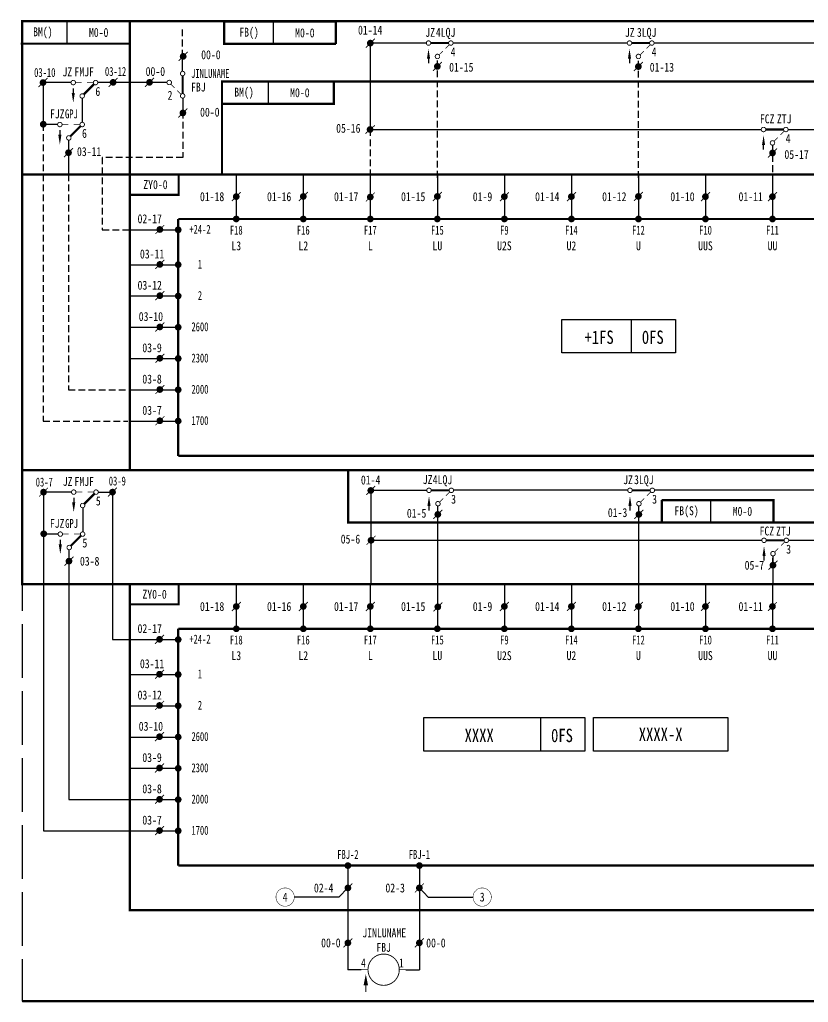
# Model space of a CAD drawing. Header units: millimetres. Extents: x -451 to 0, y -220 to 0.
# Drawn here: x -451.3 to -274.8, y -219.7 to 0.3 of the extents above; entities that cross this region are included whole.
import ezdxf
from ezdxf.enums import TextEntityAlignment as Align

# ---------------------------------------------------------------- set-up
doc = ezdxf.new("R2010")
doc.units = ezdxf.units.MM
doc.linetypes.add('ACAD_ISO02W100', pattern=[15, 12, -3])
doc.linetypes.add('DASHEDX2', pattern=[1.5, 1, -0.5])
for name, color, linetype in [('define', 7, 'Continuous'), ('hide', 7, 'Continuous'), ('tie', 7, 'Continuous')]:
    doc.layers.add(name, color=color, linetype=linetype)

# ---------------------------------------------------------------- blocks, each defined once
blk = doc.blocks.new('JS')
at = {"const_width": 0.75}
blk.add_lwpolyline([(-0.375, 0, -1), (0.375, 0, -1)], format="xyb", close=True, dxfattribs=at)
at = {"width": 0.7}
blk.add_attdef('Z20', text='', height=2, dxfattribs=at).set_placement((0, 1.5), align=Align.CENTER)
blk = doc.blocks.new('JTX')
at = {"const_width": 0.2}
blk.add_lwpolyline([(0, -2.5), (0, -4)], dxfattribs=at)
blk.add_solid([(-0.5, -2.5), (0.5, -2.5), (0, 0)])
blk = doc.blocks.new('JX')
at = {"const_width": 0.75}
blk.add_lwpolyline([(-0.375, 0, 1), (0.375, 0, 1)], format="xyb", close=True, dxfattribs=at)
at = {"width": 0.7}
blk.add_attdef('Z20', text='', height=2, dxfattribs=at).set_placement((0, -3.5), align=Align.CENTER)

msp = doc.modelspace()

# ---------------------------------------------------------------- linework, layer by layer
at = {"color": 7}
for p, q in [((-440.66, -5), (-440.66, 0)), ((-394.52, -5.09), (-394.52, -0.09)), ((-395.64, -18.49), (-395.64, -13.49)), ((-247.21, -13.49), (-377.73, -13.49)), ((-372.76, -24.26), (-285.32, -24.26)), ((-279.32, -24.26), (-255.32, -24.26)), ((-402.82, -34.29), (-402.82, -44.29)), ((-387.82, -34.29), (-387.82, -44.29)), ((-372.82, -34.29), (-372.82, -44.29)), ((-357.82, -34.29), (-357.82, -44.29)), ((-342.82, -34.29), (-342.82, -44.29)), ((-327.82, -34.29), (-327.82, -44.29)), ((-312.82, -34.29), (-312.82, -44.29)), ((-297.82, -34.29), (-297.82, -44.29)), ((-282.82, -34.29), (-282.82, -44.29)), ((-329.97, -66.76), (-304.54, -66.76)), ((-329.97, -74.26), (-329.97, -66.76)), ((-314.45, -66.76), (-314.45, -74.26)), ((-304.54, -66.76), (-304.54, -74.26)), ((-304.54, -74.26), (-329.97, -74.26)), ((-296.6, -112.21), (-296.6, -107.21)), ((-372.66, -116.22), (-285.21, -116.22)), ((-279.21, -116.22), (-255.21, -116.22)), ((-282.71, -119.73), (-282.71, -126.03)), ((-282.71, -121.8), (-282.71, -120.23)), ((-402.82, -126.03), (-402.82, -136.03)), ((-387.82, -126.03), (-387.82, -136.03)), ((-372.82, -126.03), (-372.82, -136.03)), ((-357.82, -126.03), (-357.82, -136.03)), ((-342.82, -126.03), (-342.82, -136.03)), ((-327.82, -126.03), (-327.82, -136.03)), ((-312.82, -126.03), (-312.82, -136.03)), ((-297.82, -126.03), (-297.82, -136.03)), ((-282.82, -126.03), (-282.82, -136.03)), ((-360.85, -155.9), (-324.85, -155.9)), ((-360.85, -163.4), (-360.85, -155.9)), ((-334.77, -155.9), (-334.77, -163.4)), ((-324.85, -155.9), (-324.85, -163.4)), ((-324.85, -163.4), (-360.85, -163.4)), ((-377.84, -189.04), (-377.84, -203.04)), ((-361.84, -189.04), (-361.84, -203.04)), ((-377.84, -194.04), (-379.84, -196.09)), ((-361.84, -194.04), (-359.84, -196.09)), ((-379.84, -196.09), (-389.84, -196.09)), ((-359.84, -196.09), (-349.84, -196.09)), ((-377.84, -203.04), (-377.84, -212.34)), ((-361.84, -203.04), (-361.84, -212.34)), ((-374.84, -212.34), (-377.84, -212.34)), ((-364.84, -212.34), (-361.84, -212.34))]:
    msp.add_line(p, q, dxfattribs=at)
at = {"linetype": 'DASHEDX2', "ltscale": 1.5}
for p, q in [((-414.84, -7.89), (-414.84, -1.31)), ((-357.82, -35.04), (-357.82, -8.32)), ((-312.84, -35.11), (-312.84, -8.32)), ((-372.82, -24.21), (-372.82, -34.42)), ((-282.82, -27.77), (-282.82, -34.07))]:
    msp.add_line(p, q, dxfattribs=at)
for p, q in [((-315.29, -4.9), (-354.3, -4.9)), ((-263.71, -4.9), (-309.33, -4.9)), ((-414.77, -17.19), (-414.77, -20.55)), ((-426.6, -46.71), (-415.63, -46.71)), ((-426.66, -54.52), (-415.63, -54.52)), ((-426.66, -61.52), (-415.63, -61.52)), ((-426.66, -68.52), (-415.63, -68.52)), ((-426.66, -75.52), (-415.63, -75.52)), ((-426.66, -82.52), (-415.63, -82.52)), ((-426.66, -89.52), (-415.63, -89.52)), ((-315.18, -105.03), (-354.2, -105.03)), ((-263.6, -105.03), (-309.22, -105.03)), ((-357.71, -126.12), (-357.71, -108.46)), ((-312.73, -126.12), (-312.73, -108.46)), ((-426.6, -138.44), (-415.63, -138.44)), ((-426.66, -146.26), (-415.63, -146.26)), ((-426.66, -153.26), (-415.63, -153.26)), ((-426.66, -160.26), (-415.63, -160.26)), ((-426.66, -167.26), (-415.63, -167.26)), ((-426.66, -174.26), (-415.63, -174.26)), ((-426.66, -181.26), (-415.63, -181.26))]:
    msp.add_line(p, q)
at = {"color": 7}
for points, const_width in [([(-100.9, 0), (-100.9, -219.4), (-450.73, -219.4)], 0.5), ([(-426.66, 0.08), (-426.66, -34.34)], 0.5), ([(-405.52, -0.09), (-380.52, -0.09), (-380.52, -5.09)], 0.5), ([(-405.52, -0.09), (-405.52, -5.09), (-380.52, -5.09)], 0.5), ([(-247.21, -0.31), (-247.21, -13.49), (-406.01, -13.49), (-406.01, -34.34)], 0.5), ([(-359.3, -4.9), (-355.3, -4.9)], 0.5), ([(-355.15, -5.25), (-356, -6.1)], 0.15), ([(-314.32, -4.9), (-310.32, -4.9)], 0.5), ([(-310.17, -5.25), (-311.02, -6.1)], 0.15), ([(-356.6, -6.7), (-357.45, -7.54)], 0.15), ([(-311.62, -6.7), (-312.46, -7.54)], 0.15), ([(-438.8, -13.75), (-437.4, -13.75)], 0.15), ([(-434.66, -14.1), (-436.95, -16.39)], 0.5), ([(-436.2, -13.75), (-434.8, -13.75)], 0.15), ([(-377.73, -13.49), (-406.01, -13.49), (-406.01, -34.36)], 0.5), ([(-381.01, -13.49), (-406.01, -13.49), (-406.01, -18.49)], 0.5), ([(-381.01, -13.49), (-381.01, -18.49), (-406.01, -18.49)], 0.5), ([(-441.8, -23.14), (-440.4, -23.14)], 0.15), ([(-437.66, -23.49), (-439.95, -25.79)], 0.5), ([(-439.2, -23.14), (-437.8, -23.14)], 0.15), ([(-284.32, -24.26), (-280.32, -24.26)], 0.5), ([(-281.62, -26.06), (-282.47, -26.9)], 0.15), ([(-280.17, -24.61), (-281.02, -25.46)], 0.15), ([(-415.72, -34.34), (-415.72, -38.86), (-426.59, -38.86)], 0.5), ([(-247.1, -100.53), (-247.1, -112.21), (-377.79, -112.21), (-377.79, -100.46)], 0.5), ([(-438.7, -105.43), (-437.3, -105.43)], 0.15), ([(-434.55, -105.79), (-436.84, -108.08)], 0.5), ([(-436.1, -105.43), (-434.7, -105.43)], 0.15), ([(-359.19, -105.03), (-355.19, -105.03)], 0.5), ([(-355.05, -105.39), (-355.89, -106.23)], 0.15), ([(-314.21, -105.03), (-310.21, -105.03)], 0.5), ([(-310.06, -105.39), (-310.91, -106.23)], 0.15), ([(-356.49, -106.83), (-357.34, -107.68)], 0.15), ([(-311.51, -106.83), (-312.35, -107.68)], 0.15), ([(-307.6, -107.21), (-282.6, -107.21), (-282.6, -112.21)], 0.5), ([(-307.6, -107.21), (-307.6, -112.21), (-282.6, -112.21)], 0.5), ([(-441.7, -114.83), (-440.3, -114.83)], 0.15), ([(-437.55, -115.18), (-439.84, -117.47)], 0.5), ([(-439.1, -114.83), (-437.7, -114.83)], 0.15), ([(-284.21, -116.22), (-280.21, -116.22)], 0.5), ([(-280.07, -116.57), (-280.91, -117.42)], 0.15), ([(-281.51, -118.02), (-282.36, -118.86)], 0.15), ([(-200.82, -126.03), (-200.82, -199.04), (-426.66, -199.04), (-426.66, -126.03), (-200.82, -126.03)], 0.5), ([(-415.72, -126.03), (-415.72, -130.55), (-426.59, -130.55)], 0.5), ([(-415.82, -136.03), (-227.82, -136.03)], 0.5), ([(-415.82, -189.04), (-415.82, -136.03)], 0.5), ([(-415.82, -189.04), (-227.82, -189.04)], 0.5), ([(-373.34, -212.34), (-374.84, -212.34)], 0.2), ([(-366.34, -212.34), (-364.84, -212.34)], 0.2)]:
    msp.add_lwpolyline(points, dxfattribs=dict(at, const_width=const_width))
for points, const_width in [([(-373.82, -5.92), (-371.82, -3.92)], 0.2), ([(-451.05, -5.04), (-426.66, -5.04)], 0.5), ([(-415.7, -8.89), (-413.7, -6.89)], 0.2), ([(-358.82, -11.13), (-356.82, -9.13)], 0.2), ([(-313.84, -11.17), (-311.84, -9.17)], 0.2), ([(-447.06, -14.75), (-445.06, -12.75)], 0.2), ([(-431.4, -14.7), (-429.4, -12.7)], 0.2), ([(-423.22, -14.7), (-421.22, -12.7)], 0.2), ([(-414.82, -16.23), (-414.82, -12.23)], 0.5), ([(-416.62, -14.93), (-417.47, -14.09)], 0.15), ([(-415.17, -16.38), (-416.02, -15.53)], 0.15), ([(-415.77, -21.55), (-413.77, -19.55)], 0.2), ([(-373.94, -25.19), (-371.82, -23.33)], 0.2), ([(-441.36, -30.45), (-439.36, -28.45)], 0.2), ([(-283.81, -30.51), (-281.81, -28.51)], 0.2), ([(-426.66, -34.34), (-450.93, -34.34)], 0.5), ([(-403.82, -40.29), (-401.82, -38.29)], 0.2), ([(-388.82, -40.24), (-386.82, -38.24)], 0.2), ([(-373.82, -40.37), (-371.82, -38.37)], 0.2), ([(-358.82, -40.24), (-356.82, -38.24)], 0.2), ([(-343.82, -40.29), (-341.82, -38.29)], 0.2), ([(-328.82, -40.29), (-326.82, -38.29)], 0.2), ([(-313.82, -40.24), (-311.82, -38.24)], 0.2), ([(-298.82, -40.29), (-296.82, -38.29)], 0.2), ([(-283.82, -40.29), (-281.82, -38.29)], 0.2), ([(-420.92, -47.64), (-418.92, -45.64)], 0.2), ([(-420.92, -55.46), (-418.92, -53.46)], 0.2), ([(-420.92, -62.46), (-418.92, -60.46)], 0.2), ([(-420.92, -69.46), (-418.92, -67.46)], 0.2), ([(-420.92, -76.46), (-418.92, -74.46)], 0.2), ([(-420.92, -83.46), (-418.92, -81.46)], 0.2), ([(-420.92, -90.46), (-418.92, -88.46)], 0.2), ([(-446.96, -106.44), (-444.96, -104.44)], 0.2), ([(-431.52, -106.43), (-429.52, -104.43)], 0.2), ([(-373.71, -106.06), (-371.71, -104.06)], 0.2), ([(-358.71, -111.42), (-356.71, -109.42)], 0.2), ([(-313.73, -111.42), (-311.73, -109.42)], 0.2), ([(-373.66, -117.22), (-371.66, -115.22)], 0.2), ([(-441.26, -121.87), (-439.26, -119.87)], 0.2), ([(-283.71, -122.8), (-281.71, -120.8)], 0.2), ([(-426.55, -126.03), (-450.82, -126.03)], 0.5), ([(-403.82, -132.03), (-401.82, -130.03)], 0.2), ([(-388.82, -132.03), (-386.82, -130.03)], 0.2), ([(-373.82, -132.03), (-371.82, -130.03)], 0.2), ([(-358.71, -132.12), (-356.71, -130.12)], 0.2), ([(-343.82, -132.03), (-341.82, -130.03)], 0.2), ([(-328.82, -132.03), (-326.82, -130.03)], 0.2), ([(-313.82, -132.03), (-311.82, -130.03)], 0.2), ([(-298.82, -132.03), (-296.82, -130.03)], 0.2), ([(-283.82, -132.03), (-281.82, -130.03)], 0.2), ([(-420.99, -139.38), (-418.99, -137.38)], 0.2), ([(-420.99, -147.19), (-418.99, -145.19)], 0.2), ([(-420.99, -154.19), (-418.99, -152.19)], 0.2), ([(-420.99, -161.19), (-418.99, -159.19)], 0.2), ([(-420.99, -168.19), (-418.99, -166.19)], 0.2), ([(-420.99, -175.19), (-418.99, -173.19)], 0.2), ([(-420.99, -182.19), (-418.99, -180.19)], 0.2), ([(-378.84, -195.04), (-376.84, -193.04)], 0.2), ([(-362.84, -195.04), (-360.84, -193.04)], 0.2), ([(-378.84, -207.34), (-376.84, -205.34)], 0.2), ([(-362.84, -207.34), (-360.84, -205.34)], 0.2)]:
    msp.add_lwpolyline(points, dxfattribs=dict(const_width=const_width))
for points, const_width in [([(-373.2, -4.92, 1), (-372.45, -4.92, 1)], 0.75), ([(-415.08, -7.89, 1), (-414.33, -7.89, 1)], 0.75), ([(-358.2, -10.13, 1), (-357.45, -10.13, 1)], 0.75), ([(-313.21, -10.17, 1), (-312.46, -10.17, 1)], 0.75), ([(-446.44, -13.75, 1), (-445.69, -13.75, 1)], 0.75), ([(-430.77, -13.7, 1), (-430.02, -13.7, 1)], 0.75), ([(-422.6, -13.7, 1), (-421.85, -13.7, 1)], 0.75), ([(-418.32, -13.73, 1), (-417.32, -13.73, 1)], 0.2), ([(-415.32, -11.73, 1), (-414.32, -11.73, 1)], 0.2), ([(-415.32, -16.73, 1), (-414.32, -16.73, 1)], 0.2), ([(-415.15, -20.55, 1), (-414.4, -20.55, 1)], 0.75), ([(-373.25, -24.23, 1), (-372.5, -24.28, 1)], 0.75), ([(-440.74, -29.45, 1), (-439.99, -29.45, 1)], 0.75), ([(-283.19, -29.51, 1), (-282.44, -29.51, 1)], 0.75), ([(-403.2, -39.29, 1), (-402.45, -39.29, 1)], 0.75), ([(-388.2, -39.24, 1), (-387.45, -39.24, 1)], 0.75), ([(-373.2, -39.37, 1), (-372.45, -39.37, 1)], 0.75), ([(-358.2, -39.24, 1), (-357.45, -39.24, 1)], 0.75), ([(-343.2, -39.29, 1), (-342.45, -39.29, 1)], 0.75), ([(-328.2, -39.29, 1), (-327.45, -39.29, 1)], 0.75), ([(-313.2, -39.24, 1), (-312.45, -39.24, 1)], 0.75), ([(-298.2, -39.29, 1), (-297.45, -39.29, 1)], 0.75), ([(-283.2, -39.29, 1), (-282.45, -39.29, 1)], 0.75), ([(-420.3, -46.64, 1), (-419.55, -46.64, 1)], 0.75), ([(-420.3, -54.46, 1), (-419.55, -54.46, 1)], 0.75), ([(-420.3, -61.46, 1), (-419.55, -61.46, 1)], 0.75), ([(-420.3, -68.46, 1), (-419.55, -68.46, 1)], 0.75), ([(-420.3, -75.46, 1), (-419.55, -75.46, 1)], 0.75), ([(-420.3, -82.46, 1), (-419.55, -82.46, 1)], 0.75), ([(-420.3, -89.46, 1), (-419.55, -89.46, 1)], 0.75), ([(-446.33, -105.44, 1), (-445.58, -105.44, 1)], 0.75), ([(-430.89, -105.43, 1), (-430.14, -105.43, 1)], 0.75), ([(-373.09, -105.06, 1), (-372.34, -105.06, 1)], 0.75), ([(-358.09, -110.42, 1), (-357.34, -110.42, 1)], 0.75), ([(-313.1, -110.42, 1), (-312.35, -110.42, 1)], 0.75), ([(-373.03, -116.22, 1), (-372.28, -116.22, 1)], 0.75), ([(-440.63, -120.87, 1), (-439.88, -120.87, 1)], 0.75), ([(-283.09, -121.8, 1), (-282.34, -121.8, 1)], 0.75), ([(-403.2, -131.03, 1), (-402.45, -131.03, 1)], 0.75), ([(-388.2, -131.03, 1), (-387.45, -131.03, 1)], 0.75), ([(-373.2, -131.03, 1), (-372.45, -131.03, 1)], 0.75), ([(-358.09, -131.12, 1), (-357.34, -131.12, 1)], 0.75), ([(-343.2, -131.03, 1), (-342.45, -131.03, 1)], 0.75), ([(-328.2, -131.03, 1), (-327.45, -131.03, 1)], 0.75), ([(-313.2, -131.03, 1), (-312.45, -131.03, 1)], 0.75), ([(-298.2, -131.03, 1), (-297.45, -131.03, 1)], 0.75), ([(-283.2, -131.03, 1), (-282.45, -131.03, 1)], 0.75), ([(-420.37, -138.38, 1), (-419.62, -138.38, 1)], 0.75), ([(-420.37, -146.19, 1), (-419.62, -146.19, 1)], 0.75), ([(-420.37, -153.19, 1), (-419.62, -153.19, 1)], 0.75), ([(-420.37, -160.19, 1), (-419.62, -160.19, 1)], 0.75), ([(-420.37, -167.19, 1), (-419.62, -167.19, 1)], 0.75), ([(-420.37, -174.19, 1), (-419.62, -174.19, 1)], 0.75), ([(-420.37, -181.19, 1), (-419.62, -181.19, 1)], 0.75), ([(-377.47, -194.04, -1), (-378.22, -194.04, -1)], 0.75), ([(-361.47, -194.04, -1), (-362.22, -194.04, -1)], 0.75), ([(-377.47, -206.34, -1), (-378.22, -206.34, -1)], 0.75), ([(-361.47, -206.34, -1), (-362.22, -206.34, -1)], 0.75)]:
    msp.add_lwpolyline(points, format="xyb", close=True, dxfattribs=dict(const_width=const_width))
for points, const_width in [([(-360.3, -4.9, 1), (-359.3, -4.9, 1)], 0.2), ([(-355.3, -4.9, 1), (-354.3, -4.9, 1)], 0.2), ([(-315.32, -4.9, 1), (-314.32, -4.9, 1)], 0.2), ([(-310.32, -4.9, 1), (-309.32, -4.9, 1)], 0.2), ([(-358.3, -7.9, 1), (-357.3, -7.9, 1)], 0.2), ([(-313.32, -7.9, 1), (-312.32, -7.9, 1)], 0.2), ([(-439.8, -13.75, 1), (-438.8, -13.75, 1)], 0.2), ([(-434.8, -13.75, 1), (-433.8, -13.75, 1)], 0.2), ([(-437.8, -16.75, 1), (-436.8, -16.75, 1)], 0.2), ([(-445.64, -23.08, -1), (-446.39, -23.08, -1)], 0.75), ([(-442.8, -23.14, 1), (-441.8, -23.14, 1)], 0.2), ([(-437.8, -23.14, 1), (-436.8, -23.14, 1)], 0.2), ([(-285.32, -24.26, 1), (-284.32, -24.26, 1)], 0.2), ([(-280.32, -24.26, 1), (-279.32, -24.26, 1)], 0.2), ([(-440.8, -26.14, 1), (-439.8, -26.14, 1)], 0.2), ([(-283.32, -27.26, 1), (-282.32, -27.26, 1)], 0.2), ([(-439.7, -105.43, 1), (-438.7, -105.43, 1)], 0.2), ([(-434.7, -105.43, 1), (-433.7, -105.43, 1)], 0.2), ([(-360.19, -105.03, 1), (-359.19, -105.03, 1)], 0.2), ([(-355.19, -105.03, 1), (-354.19, -105.03, 1)], 0.2), ([(-315.21, -105.03, 1), (-314.21, -105.03, 1)], 0.2), ([(-310.21, -105.03, 1), (-309.21, -105.03, 1)], 0.2), ([(-358.19, -108.03, 1), (-357.19, -108.03, 1)], 0.2), ([(-313.21, -108.03, 1), (-312.21, -108.03, 1)], 0.2), ([(-437.7, -108.43, 1), (-436.7, -108.43, 1)], 0.2), ([(-445.53, -114.76, -1), (-446.28, -114.76, -1)], 0.75), ([(-442.7, -114.83, 1), (-441.7, -114.83, 1)], 0.2), ([(-437.7, -114.83, 1), (-436.7, -114.83, 1)], 0.2), ([(-285.21, -116.22, 1), (-284.21, -116.22, 1)], 0.2), ([(-280.21, -116.22, 1), (-279.21, -116.22, 1)], 0.2), ([(-440.7, -117.83, 1), (-439.7, -117.83, 1)], 0.2), ([(-283.21, -119.22, 1), (-282.21, -119.22, 1)], 0.2), ([(-389.84, -196.09, -1), (-393.94, -196.09, -1)], 0.1), ([(-345.74, -196.09, -1), (-349.84, -196.09, -1)], 0.1), ([(-366.34, -212.34, -1), (-373.34, -212.34, -1)], 0.2)]:
    msp.add_lwpolyline(points, format="xyb", close=True, dxfattribs=dict(at, const_width=const_width))
for points in [[(-360.17, -4.92), (-372.82, -4.92), (-372.82, -24.24)], [(-414.84, -11.23), (-414.84, -7.43)], [(-439.79, -13.75), (-446.06, -13.75), (-446.05, -23.13)], [(-418.3, -13.7), (-433.83, -13.7)], [(-437.3, -17.26), (-437.3, -22.64)], [(-442.75, -23.13), (-446.05, -23.13)], [(-440.36, -26.65), (-440.36, -34.36)], [(-439.69, -105.44), (-445.96, -105.44), (-445.96, -126.03)], [(-433.7, -105.43), (-430.52, -105.43), (-430.52, -126.1)], [(-360.07, -105.06), (-372.71, -105.06), (-372.71, -125.71)], [(-437.19, -108.94), (-437.19, -114.33)], [(-442.64, -114.81), (-445.94, -114.81)], [(-440.26, -118.34), (-440.26, -126.04)], [(-445.96, -126.03), (-445.96, -181.26), (-426.61, -181.26)], [(-440.26, -126.03), (-440.26, -174.26), (-426.66, -174.26)], [(-430.52, -126.03), (-430.52, -138.44), (-426.21, -138.44)], [(-430.52, -126.03), (-430.52, -138.44), (-426.21, -138.44)]]:
    msp.add_lwpolyline(points)
for points in [[(-359.8, -6.2, 0, 0.7, 0), (-359.8, -8.4, 0.7, 0.7, 0)], [(-314.82, -6.2, 0, 0.7, 0), (-314.82, -8.4, 0.7, 0.7, 0)], [(-439.3, -18.25, 0, 0.7, 0), (-439.3, -16.05, 0.7, 0.7, 0)], [(-442.3, -27.64, 0, 0.7, 0), (-442.3, -25.44, 0.7, 0.7, 0)], [(-284.82, -25.56, 0, 0.7, 0), (-284.82, -27.76, 0.7, 0.7, 0)], [(-439.2, -109.93, 0, 0.7, 0), (-439.2, -107.73, 0.7, 0.7, 0)], [(-359.69, -106.33, 0, 0.7, 0), (-359.69, -108.53, 0.7, 0.7, 0)], [(-314.71, -106.33, 0, 0.7, 0), (-314.71, -108.53, 0.7, 0.7, 0)], [(-442.2, -119.33, 0, 0.7, 0), (-442.2, -117.13, 0.7, 0.7, 0)], [(-284.71, -117.52, 0, 0.7, 0), (-284.71, -119.72, 0.7, 0.7, 0)]]:
    msp.add_lwpolyline(points, format="xyseb", dxfattribs=at)
for points in [[(-359.76, -9.4), (-359.76, -8.4)], [(-314.77, -9.4), (-314.77, -8.4)], [(-439.3, -15.05), (-439.3, -16.05)], [(-442.3, -24.44), (-442.3, -25.44)], [(-284.82, -28.76), (-284.82, -27.76)], [(-439.2, -106.73), (-439.2, -107.73)], [(-359.65, -109.53), (-359.65, -108.53)], [(-314.67, -109.53), (-314.67, -108.53)], [(-442.2, -116.13), (-442.2, -117.13)], [(-284.71, -120.72), (-284.71, -119.72)]]:
    msp.add_lwpolyline(points, dxfattribs=at)
msp.add_lwpolyline([(-416.82, -12.73, 0, 0, 0), (-416.82, -11.73, 0.8, 0, 0), (-416.82, -9.53, 0, 0, 0)], format="xyseb")
at = {"linetype": 'DASHEDX2', "ltscale": 1.5}
for points in [[(-414.77, -20.3), (-414.77, -30.52), (-432.8, -30.52), (-432.8, -46.71), (-426.6, -46.71)], [(-446.06, -23.08), (-446.06, -89.52), (-427.07, -89.52)], [(-440.36, -34.34), (-440.36, -82.52), (-426.35, -82.52)]]:
    msp.add_lwpolyline(points, dxfattribs=at)
at = {"color": 7, "const_width": 0.5}
msp.add_lwpolyline([(-200.82, -100.53), (-426.66, -100.53), (-426.66, -34.34), (-200.82, -34.34)], close=True, dxfattribs=at)
at = {"color": 7, "linetype": 'DASHEDX2', "ltscale": 1.5, "const_width": 0.5}
for points in [[(-415.82, -44.29), (-227.82, -44.29)], [(-415.82, -97.31), (-415.82, -44.29)], [(-415.82, -97.31), (-227.82, -97.31)]]:
    msp.add_lwpolyline(points, dxfattribs=at)
msp.add_lwpolyline([(-322.85, -155.88), (-292.85, -155.88), (-292.85, -163.4), (-322.85, -163.4)], close=True)
at = {"layer": 'define', "const_width": 0.5}
for points in [[(-217.72, 0), (-450.73, 0), (-450.73, -100.53)], [(-200.82, -100.53), (-200.82, -126.03), (-450.73, -126.03), (-450.73, -100.53), (-200.82, -100.53)]]:
    msp.add_lwpolyline(points, dxfattribs=at)
at = {"layer": 'hide', "linetype": 'ACAD_ISO02W100'}
msp.add_lwpolyline([(0, 0), (-450.73, 0), (-450.73, -219.4), (0, -219.4)], close=True, dxfattribs=at)

# ---------------------------------------------------------------- block references
at = {"color": 7}
ref = msp.add_blockref('JX', (-402.82, -44.29), dxfattribs=dict(at, xscale=-1))
ref.add_attrib('Z20', 'F18', dxfattribs={"height": 2, "width": 0.7}).set_placement((-402.82, -47.79), align=Align.CENTER)
ref = msp.add_blockref('JX', (-387.82, -44.29), dxfattribs=dict(at, xscale=-1))
ref.add_attrib('Z20', 'F16', dxfattribs={"height": 2, "width": 0.7}).set_placement((-387.82, -47.79), align=Align.CENTER)
ref = msp.add_blockref('JX', (-372.82, -44.29), dxfattribs=dict(at, xscale=-1))
ref.add_attrib('Z20', 'F17', dxfattribs={"height": 2, "width": 0.7}).set_placement((-372.82, -47.79), align=Align.CENTER)
ref = msp.add_blockref('JX', (-357.82, -44.29), dxfattribs=dict(at, xscale=-1))
ref.add_attrib('Z20', 'F15', dxfattribs={"height": 2, "width": 0.7}).set_placement((-357.82, -47.79), align=Align.CENTER)
ref = msp.add_blockref('JX', (-342.82, -44.29), dxfattribs=dict(at, xscale=-1))
ref.add_attrib('Z20', 'F9', dxfattribs={"height": 2, "width": 0.7}).set_placement((-342.82, -47.79), align=Align.CENTER)
ref = msp.add_blockref('JX', (-327.82, -44.29), dxfattribs=dict(at, xscale=-1))
ref.add_attrib('Z20', 'F14', dxfattribs={"height": 2, "width": 0.7}).set_placement((-327.82, -47.79), align=Align.CENTER)
ref = msp.add_blockref('JX', (-312.82, -44.29), dxfattribs=dict(at, xscale=-1))
ref.add_attrib('Z20', 'F12', dxfattribs={"height": 2, "width": 0.7}).set_placement((-312.82, -47.79), align=Align.CENTER)
ref = msp.add_blockref('JX', (-297.82, -44.29), dxfattribs=dict(at, xscale=-1))
ref.add_attrib('Z20', 'F10', dxfattribs={"height": 2, "width": 0.7}).set_placement((-297.82, -47.79), align=Align.CENTER)
ref = msp.add_blockref('JX', (-282.82, -44.29), dxfattribs=dict(at, xscale=-1))
ref.add_attrib('Z20', 'F11', dxfattribs={"height": 2, "width": 0.7}).set_placement((-282.82, -47.79), align=Align.CENTER)
ref = msp.add_blockref('JS', (-415.82, -46.71), dxfattribs=dict(at, xscale=-1))
ref.add_attrib('Z20', '+24-2', dxfattribs={"height": 2, "width": 0.7}).set_placement((-410.95, -47.59), align=Align.CENTER)
ref = msp.add_blockref('JS', (-415.82, -54.52), dxfattribs=dict(at, xscale=-1))
ref.add_attrib('Z20', '1', dxfattribs={"height": 2, "width": 0.7}).set_placement((-410.95, -55.41), align=Align.CENTER)
ref = msp.add_blockref('JS', (-415.82, -61.52), dxfattribs=dict(at, xscale=-1))
ref.add_attrib('Z20', '2', dxfattribs={"height": 2, "width": 0.7}).set_placement((-410.95, -62.41), align=Align.CENTER)
ref = msp.add_blockref('JS', (-415.82, -68.52), dxfattribs=dict(at, xscale=-1))
ref.add_attrib('Z20', '2600', dxfattribs={"height": 2, "width": 0.7}).set_placement((-410.95, -69.41), align=Align.CENTER)
ref = msp.add_blockref('JS', (-415.82, -75.52), dxfattribs=dict(at, xscale=-1))
ref.add_attrib('Z20', '2300', dxfattribs={"height": 2, "width": 0.7}).set_placement((-410.95, -76.41), align=Align.CENTER)
ref = msp.add_blockref('JS', (-415.82, -82.52), dxfattribs=dict(at, xscale=-1))
ref.add_attrib('Z20', '2000', dxfattribs={"height": 2, "width": 0.7}).set_placement((-410.95, -83.41), align=Align.CENTER)
ref = msp.add_blockref('JS', (-415.82, -89.52), dxfattribs=dict(at, xscale=-1))
ref.add_attrib('Z20', '1700', dxfattribs={"height": 2, "width": 0.7}).set_placement((-410.95, -90.41), align=Align.CENTER)
ref = msp.add_blockref('JX', (-402.82, -136.03), dxfattribs=dict(at, xscale=-1))
ref.add_attrib('Z20', 'F18', dxfattribs={"height": 2, "width": 0.7}).set_placement((-402.82, -139.53), align=Align.CENTER)
ref = msp.add_blockref('JX', (-387.82, -136.03), dxfattribs=dict(at, xscale=-1))
ref.add_attrib('Z20', 'F16', dxfattribs={"height": 2, "width": 0.7}).set_placement((-387.82, -139.53), align=Align.CENTER)
ref = msp.add_blockref('JX', (-372.82, -136.03), dxfattribs=dict(at, xscale=-1))
ref.add_attrib('Z20', 'F17', dxfattribs={"height": 2, "width": 0.7}).set_placement((-372.82, -139.53), align=Align.CENTER)
ref = msp.add_blockref('JX', (-357.82, -136.03), dxfattribs=dict(at, xscale=-1))
ref.add_attrib('Z20', 'F15', dxfattribs={"height": 2, "width": 0.7}).set_placement((-357.82, -139.53), align=Align.CENTER)
ref = msp.add_blockref('JX', (-342.82, -136.03), dxfattribs=dict(at, xscale=-1))
ref.add_attrib('Z20', 'F9', dxfattribs={"height": 2, "width": 0.7}).set_placement((-342.82, -139.53), align=Align.CENTER)
ref = msp.add_blockref('JX', (-327.82, -136.03), dxfattribs=dict(at, xscale=-1))
ref.add_attrib('Z20', 'F14', dxfattribs={"height": 2, "width": 0.7}).set_placement((-327.82, -139.53), align=Align.CENTER)
ref = msp.add_blockref('JX', (-312.82, -136.03), dxfattribs=dict(at, xscale=-1))
ref.add_attrib('Z20', 'F12', dxfattribs={"height": 2, "width": 0.7}).set_placement((-312.82, -139.53), align=Align.CENTER)
ref = msp.add_blockref('JX', (-297.82, -136.03), dxfattribs=dict(at, xscale=-1))
ref.add_attrib('Z20', 'F10', dxfattribs={"height": 2, "width": 0.7}).set_placement((-297.82, -139.53), align=Align.CENTER)
ref = msp.add_blockref('JX', (-282.82, -136.03), dxfattribs=dict(at, xscale=-1))
ref.add_attrib('Z20', 'F11', dxfattribs={"height": 2, "width": 0.7}).set_placement((-282.82, -139.53), align=Align.CENTER)
ref = msp.add_blockref('JS', (-415.82, -138.44), dxfattribs=dict(at, xscale=-1))
ref.add_attrib('Z20', '+24-2', dxfattribs={"height": 2, "width": 0.7}).set_placement((-410.95, -139.33), align=Align.CENTER)
ref = msp.add_blockref('JS', (-415.82, -146.26), dxfattribs=dict(at, xscale=-1))
ref.add_attrib('Z20', '1', dxfattribs={"height": 2, "width": 0.7}).set_placement((-410.95, -147.14), align=Align.CENTER)
ref = msp.add_blockref('JS', (-415.82, -153.26), dxfattribs=dict(at, xscale=-1))
ref.add_attrib('Z20', '2', dxfattribs={"height": 2, "width": 0.7}).set_placement((-410.95, -154.14), align=Align.CENTER)
ref = msp.add_blockref('JS', (-415.82, -160.26), dxfattribs=dict(at, xscale=-1))
ref.add_attrib('Z20', '2600', dxfattribs={"height": 2, "width": 0.7}).set_placement((-410.95, -161.14), align=Align.CENTER)
ref = msp.add_blockref('JS', (-415.82, -167.26), dxfattribs=dict(at, xscale=-1))
ref.add_attrib('Z20', '2300', dxfattribs={"height": 2, "width": 0.7}).set_placement((-410.95, -168.14), align=Align.CENTER)
ref = msp.add_blockref('JS', (-415.82, -174.26), dxfattribs=dict(at, xscale=-1))
ref.add_attrib('Z20', '2000', dxfattribs={"height": 2, "width": 0.7}).set_placement((-410.95, -175.14), align=Align.CENTER)
ref = msp.add_blockref('JS', (-415.82, -181.26), dxfattribs=dict(at, xscale=-1))
ref.add_attrib('Z20', '1700', dxfattribs={"height": 2, "width": 0.7}).set_placement((-410.95, -182.14), align=Align.CENTER)
ref = msp.add_blockref('JS', (-377.84, -189.04), dxfattribs=dict(at, xscale=-1))
ref.add_attrib('Z20', 'FBJ-2', dxfattribs={"height": 2, "width": 0.7}).set_placement((-377.84, -187.54), align=Align.CENTER)
ref = msp.add_blockref('JS', (-361.84, -189.04), dxfattribs=dict(at, xscale=-1))
ref.add_attrib('Z20', 'FBJ-1', dxfattribs={"height": 2, "width": 0.7}).set_placement((-361.84, -187.54), align=Align.CENTER)
at = {"color": 7, "xscale": -1}
msp.add_blockref('JTX', (-373.84, -213.34), dxfattribs=at)

# ---------------------------------------------------------------- texts
at = {"color": 4}
for s, width, p in [('BM()', 0.8, (-446.11, -2.54)), ('M0-0', 0.8, (-433.61, -2.54)), ('FB()', 0.8, (-399.97, -2.63)), ('M0-0', 0.8, (-387.47, -2.63)), ('JINLUNAME', 0.7, (-408.65, -11.71)), ('BM()', 0.8, (-401.09, -16.03)), ('M0-0', 0.8, (-388.59, -16.03)), ('ZY0-0', 0.8, (-420.91, -36.61))]:
    msp.add_text(s, height=2, dxfattribs=dict(at, width=width)).set_placement(p, align=Align.MIDDLE)
at = {"color": 7, "width": 0.8}
for s, height, p in [('01-14', 2, (-372.86, -3)), ('FBJ', 2, (-411.31, -15.75)), ('05-16', 2, (-377.75, -24.98)), ('L3', 2, (-402.82, -51.29)), ('L2', 2, (-387.82, -51.29)), ('L', 2, (-372.82, -51.29)), ('LU', 2, (-357.82, -51.29)), ('U2S', 2, (-342.82, -51.29)), ('U2', 2, (-327.82, -51.29)), ('U', 2, (-312.82, -51.29)), ('UUS', 2, (-297.82, -51.29)), ('UU', 2, (-282.82, -51.29)), ('+1FS', 3, (-321.61, -72.26)), ('L3', 2, (-402.82, -143.03)), ('L2', 2, (-387.82, -143.03)), ('L', 2, (-372.82, -143.03)), ('LU', 2, (-357.82, -143.03)), ('U2S', 2, (-342.82, -143.03)), ('U2', 2, (-327.82, -143.03)), ('U', 2, (-312.82, -143.03)), ('UUS', 2, (-297.82, -143.03)), ('UU', 2, (-282.82, -143.03)), ('FBJ', 2, (-369.84, -208.34))]:
    msp.add_text(s, height=height, dxfattribs=at).set_placement(p, align=Align.CENTER)
at = {"color": 4, "width": 0.8}
for s, p in [('JZ', (-358.34, -3.51)), ('JZ', (-313.67, -3.51)), ('JZ', (-439.54, -12.36)), ('FJZ', (-441.25, -21.76)), ('FCZ', (-282.38, -22.88))]:
    msp.add_text(s, height=2, dxfattribs=at).set_placement(p, align=Align.RIGHT)
at = {"color": 7}
for s, width, p in [('4LQJ', 0.8, (-358.15, -3.51)), ('3LQJ', 0.8, (-313.16, -3.51)), ('FMJF', 0.8, (-439.03, -12.36)), ('2', 0.8, (-418.2, -17.61)), ('GPJ', 0.7, (-441.15, -21.76)), ('ZTJ', 0.8, (-281.83, -22.88)), ('01-18', 0.8, (-410.95, -40.29)), ('01-16', 0.8, (-395.95, -40.29)), ('01-17', 0.8, (-380.95, -40.29)), ('01-15', 0.8, (-365.95, -40.29)), ('01-9', 0.8, (-349.89, -40.29)), ('01-14', 0.8, (-335.95, -40.29)), ('01-12', 0.8, (-320.95, -40.29)), ('01-10', 0.8, (-305.69, -40.29)), ('01-11', 0.8, (-290.42, -40.29)), ('02-17', 0.8, (-424.91, -45.24)), ('03-11', 0.8, (-424.38, -53.12)), ('03-12', 0.8, (-424.91, -60.12)), ('03-10', 0.8, (-424.65, -67.12)), ('03-9', 0.8, (-423.85, -74.12)), ('03-8', 0.8, (-423.85, -81.12)), ('03-7', 0.8, (-423.85, -88.12)), ('FMJF', 0.8, (-439.02, -104.05)), ('4LQJ', 0.8, (-358.85, -103.65)), ('3LQJ', 0.8, (-313.8, -103.65)), ('GPJ', 0.7, (-441.11, -113.44)), ('ZTJ', 0.8, (-282.02, -115.17)), ('4', 0.8, (-374.91, -211.84))]:
    msp.add_text(s, height=2, dxfattribs=dict(at, width=width)).set_placement(p)
at = {"color": 4, "width": 0.8}
for p in [(-406.32, -7.52), (-418.75, -11.26), (-406.57, -20.37)]:
    msp.add_text('00-0', height=2, dxfattribs=at).set_placement(p, align=Align.MIDDLE_RIGHT)
at = {"color": 7, "width": 0.8}
for s, p in [('4', (-354.3, -6.9)), ('4', (-309.32, -6.9)), ('6', (-433.8, -15.75)), ('6', (-436.8, -25.14)), ('4', (-279.32, -26.26)), ('5', (-433.7, -107.43)), ('3', (-354.19, -107.03)), ('3', (-309.21, -107.03)), ('5', (-436.7, -116.83)), ('3', (-279.21, -118.22)), ('4', (-391.89, -196.09)), ('3', (-347.79, -196.09))]:
    msp.add_text(s, height=2, dxfattribs=at).set_placement(p, align=Align.MIDDLE)
at = {"color": 7, "lineweight": -2, "width": 0.7}
msp.add_text('03-10', height=2, dxfattribs=at).set_placement((-443.3, -11.49), align=Align.MIDDLE_RIGHT)
at = {"color": 7}
for s, width, p in [('03-12', 0.7, (-427.45, -11.26)), ('01-15', 0.8, (-349.74, -10.31)), ('01-13', 0.8, (-304.85, -10.31)), ('03-11', 0.8, (-433.03, -29.2)), ('05-17', 0.8, (-274.71, -29.84))]:
    msp.add_text(s, height=2, dxfattribs=dict(at, width=width)).set_placement(p, align=Align.MIDDLE_RIGHT)
at = {"color": 4, "width": 0.8}
msp.add_text('0FS', height=3, dxfattribs=at).set_placement((-309.61, -72.26), align=Align.CENTER)
at = {"color": 3, "width": 0.8}
for s, p in [('JZ', (-439.47, -104.03)), ('JZ', (-358.91, -103.63)), ('JZ', (-314.06, -103.65)), ('FJZ', (-441.27, -113.42)), ('FCZ', (-282.45, -115.14))]:
    msp.add_text(s, height=2, dxfattribs=at).set_placement(p, align=Align.RIGHT)
msp.add_text('FB(S)', height=2, dxfattribs=at).set_placement((-302.05, -109.75), align=Align.MIDDLE)
at = {"color": 5, "width": 0.8}
for s, p in [('M0-0', (-289.55, -109.75)), ('ZY0-0', (-421.1, -128.31))]:
    msp.add_text(s, height=2, dxfattribs=at).set_placement(p, align=Align.MIDDLE)
at = {"color": 3, "width": 0.8}
for s, p in [('01-18', (-410.95, -132.03)), ('01-16', (-395.95, -132.03)), ('01-9', (-349.89, -132.03)), ('01-14', (-335.95, -132.03)), ('01-10', (-305.69, -132.03)), ('03-11', (-424.38, -144.85)), ('03-12', (-424.91, -151.85)), ('03-10', (-424.65, -158.85)), ('03-9', (-423.85, -165.85))]:
    msp.add_text(s, height=2, dxfattribs=at).set_placement(p)
at = {"color": 6, "width": 0.8}
for s, p in [('0FS', (-329.93, -161.4)), ('XXXX', (-348.46, -161.4))]:
    msp.add_text(s, height=3, dxfattribs=at).set_placement(p, align=Align.CENTER)
msp.add_text('XXXX-X', height=3, dxfattribs=at).set_placement((-307.85, -159.64), align=Align.MIDDLE)
at = {"color": 3, "width": 0.8}
msp.add_text('JINLUNAME', height=2, dxfattribs=at).set_placement((-369.71, -205.1), align=Align.CENTER)
at = {"color": 7, "width": 0.8}
msp.add_text('1', height=2, dxfattribs=at).set_placement((-365.31, -211.84), align=Align.RIGHT)
at = {"layer": 'tie', "color": 3, "lineweight": -2, "width": 0.7}
msp.add_text('03-7', height=2, dxfattribs=at).set_placement((-443.89, -103.18), align=Align.MIDDLE_RIGHT)
at = {"layer": 'tie', "color": 3}
for s, width, p in [('03-9', 0.7, (-427.54, -102.94)), ('01-5', 0.8, (-360.29, -110.16)), ('01-3', 0.8, (-315.31, -110.01)), ('03-8', 0.8, (-433.45, -120.89)), ('05-7', 0.8, (-284.7, -121.8))]:
    msp.add_text(s, height=2, dxfattribs=dict(at, width=width)).set_placement(p, align=Align.MIDDLE_RIGHT)
at = {"layer": 'tie', "color": 3, "width": 0.8}
for s, p in [('01-4', (-372.75, -103.71)), ('05-6', (-377.27, -116.94))]:
    msp.add_text(s, height=2, dxfattribs=at).set_placement(p, align=Align.CENTER)
for s, p in [('01-17', (-380.95, -132.03)), ('01-15', (-365.95, -132.03)), ('01-12', (-320.95, -132.03)), ('01-11', (-290.42, -132.03)), ('02-17', (-424.91, -136.98)), ('03-8', (-423.85, -172.85)), ('03-7', (-423.85, -179.85)), ('00-0', (-360.32, -207.35))]:
    msp.add_text(s, height=2, dxfattribs=at).set_placement(p)
for s, p in [('02-4', (-385.44, -194.04)), ('02-3', (-369.44, -194.04))]:
    msp.add_text(s, height=2, dxfattribs=at).set_placement(p, align=Align.MIDDLE_LEFT)
msp.add_text('00-0', height=2, dxfattribs=at).set_placement((-379.48, -207.33), align=Align.RIGHT)

doc.saveas('drawing.dxf')
